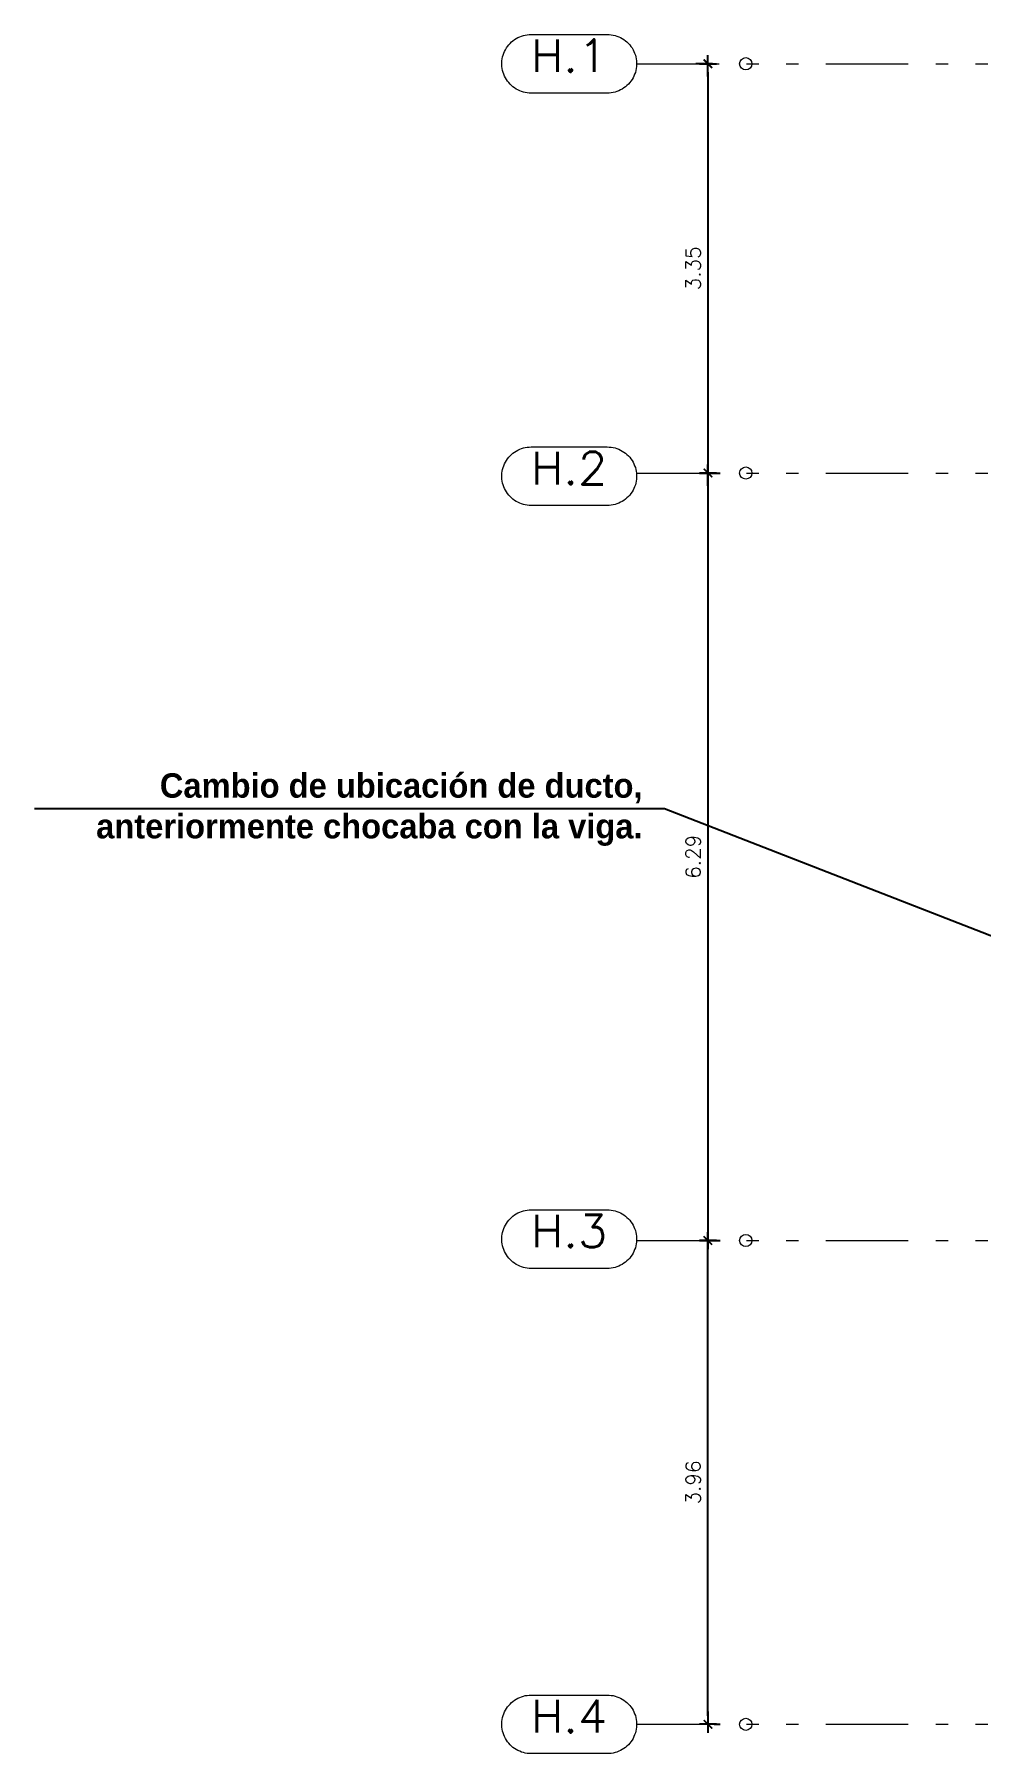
# Model space of a CAD drawing. Header units: metres. Extents: x 219 to 707, y -561 to -17.
# Drawn here: x 330.89 to 338.63, y -134.26 to -120.18 of the extents above; entities that cross this region are included whole.
import ezdxf
from ezdxf.enums import TextEntityAlignment as Align

# ---------------------------------------------------------------- set-up
doc = ezdxf.new("R2010")
doc.units = ezdxf.units.M
doc.linetypes.add('CYPE_RAYAPUNTOPUNTO', pattern=[0.45, 0.225, -0.075, 0, -0.075, 0, -0.075])
for name, color, linetype in [('CORRECCIONES', 1, 'Continuous'), ('Dr Ejes en bloque', 4, 'Continuous'), ('TCOTA', 1, 'Continuous')]:
    doc.layers.add(name, color=color, linetype=linetype)
for name, color, linetype, lineweight in [('COTAS_ACOTACION', 2, 'Continuous', 0), ('COTAS_REF_LINEAS', 2, 'Continuous', 0), ('COTAS_REPLANTEO', 7, 'CYPE_RAYAPUNTOPUNTO', 0)]:
    doc.layers.add(name, color=color, linetype=linetype, lineweight=lineweight)
doc.styles.add('CYPETXT', font='romans', dxfattribs={"height": 0.2})
doc.styles.get("Standard").update_dxf_attribs({"font": 'arial.ttf'})
doc.styles.add('T12', font='romans.shx', dxfattribs={"height": 0.12})
doc.dimstyles.new('DIM50', dxfattribs={"dimtxt": 0.12, "dimasz": 0.07, "dimexe": 0.1, "dimexo": 0.05, "dimgap": 0.06, "dimtad": 1, "dimzin": 4, "dimdsep": 46, "dimtxsty": 'T12', "dimblk1": 'COTA1', "dimblk2": 'COTA1', "dimsah": 1, "dimcen": 0.07, "dimclrt": 3, "dimadec": 0, "dimazin": 0, "dimtfac": 1, "dimtmove": 2, "dimatfit": 0, "dimldrblk": 'COTA1', "dimfxl": 1, "dimtolj": 1, "dimtzin": 4, "dimarcsym": 0})

# ---------------------------------------------------------------- blocks, each defined once
blk = doc.blocks.new('COTA1')
for p, q in [((-1.5, 0), (1, 0)), ((0, 1), (0, -1))]:
    blk.add_line(p, q)
at = {"const_width": 0.2}
blk.add_lwpolyline([(-0.5, -0.5), (0.5, 0.5)], dxfattribs=at)
blk = doc.blocks.new('*D836')
at = {"layer": 'Defpoints', "color": 0, "transparency": 16777216}
for p in [(110.682, 134.109), (110.682, 134.109), (110.682, 130.147)]:
    blk.add_point(p, dxfattribs=at)
at = {"layer": 'TCOTA', "color": 0, "lineweight": -2, "transparency": 16777216}
for p, q in [((110.732, 134.109), (110.782, 134.109)), ((110.682, 130.217), (110.682, 134.039)), ((110.732, 130.147), (110.782, 130.147))]:
    blk.add_line(p, q, dxfattribs=at)
at = {"layer": 'TCOTA', "color": 0, "lineweight": -2, "transparency": 16777216, "xscale": 0.07, "yscale": 0.07, "zscale": 0.07}
for p, rotation in [((110.682, 134.109), 90), ((110.682, 130.147), 270)]:
    blk.add_blockref('COTA1', p, dxfattribs=dict(at, rotation=rotation))
at = {"layer": 'TCOTA', "color": 3, "transparency": 16777216, "insert": (110.562, 132.128), "char_height": 0.12, "attachment_point": 5, "rotation": 90, "style": 'T12'}
blk.add_mtext('\\A1;3.96', dxfattribs=at)
blk = doc.blocks.new('*D837')
at = {"layer": 'Defpoints', "color": 0, "transparency": 16777216}
for p in [(110.682, 140.395), (110.682, 134.109), (110.682, 134.109)]:
    blk.add_point(p, dxfattribs=at)
at = {"layer": 'TCOTA', "color": 0, "lineweight": -2, "transparency": 16777216}
for p, q in [((110.732, 140.395), (110.782, 140.395)), ((110.682, 140.325), (110.682, 134.179)), ((110.732, 134.109), (110.782, 134.109))]:
    blk.add_line(p, q, dxfattribs=at)
at = {"layer": 'TCOTA', "color": 0, "lineweight": -2, "transparency": 16777216, "xscale": 0.07, "yscale": 0.07, "zscale": 0.07}
for p, rotation in [((110.682, 140.395), 90), ((110.682, 134.109), 270)]:
    blk.add_blockref('COTA1', p, dxfattribs=dict(at, rotation=rotation))
at = {"layer": 'TCOTA', "color": 3, "transparency": 16777216, "insert": (110.562, 137.252), "char_height": 0.12, "attachment_point": 5, "rotation": 90, "style": 'T12'}
blk.add_mtext('\\A1;6.29', dxfattribs=at)
blk = doc.blocks.new('*D838')
at = {"layer": 'Defpoints', "color": 0, "transparency": 16777216}
for p in [(110.77, 143.747), (110.682, 140.395), (110.682, 140.395)]:
    blk.add_point(p, dxfattribs=at)
at = {"layer": 'TCOTA', "color": 0, "lineweight": -2, "transparency": 16777216}
for p, q in [((110.72, 143.747), (110.582, 143.747)), ((110.682, 143.677), (110.682, 140.465)), ((110.732, 140.395), (110.782, 140.395))]:
    blk.add_line(p, q, dxfattribs=at)
at = {"layer": 'TCOTA', "color": 0, "lineweight": -2, "transparency": 16777216, "xscale": 0.07, "yscale": 0.07, "zscale": 0.07}
for p, rotation in [((110.682, 143.747), 90), ((110.682, 140.395), 270)]:
    blk.add_blockref('COTA1', p, dxfattribs=dict(at, rotation=rotation))
at = {"layer": 'TCOTA', "color": 3, "transparency": 16777216, "insert": (110.562, 142.071), "char_height": 0.12, "attachment_point": 5, "rotation": 90, "style": 'T12'}
blk.add_mtext('\\A1;3.35', dxfattribs=at)
blk = doc.blocks.new('DSADADASDAS')
at = {"layer": 'COTAS_ACOTACION'}
for centre in [(110.992, 143.747, -0.525), (110.992, 140.395, -0.525), (110.992, 134.109, -0.525), (110.992, 130.147, -0.525)]:
    blk.add_circle(centre, 0.05, dxfattribs=at)
at = {"layer": 'COTAS_REF_LINEAS'}
for points in [[(109.858, 143.987), (109.874, 143.986), (109.89, 143.985), (109.906, 143.982), (109.922, 143.978), (109.937, 143.974), (109.952, 143.968), (109.967, 143.961), (109.981, 143.953), (109.994, 143.945), (110.007, 143.935), (110.019, 143.925), (110.031, 143.914), (110.042, 143.902), (110.052, 143.889), (110.061, 143.876), (110.069, 143.862), (110.076, 143.848), (110.082, 143.833), (110.088, 143.818), (110.092, 143.803), (110.095, 143.787), (110.097, 143.771), (110.098, 143.755), (110.098, 143.739), (110.097, 143.723), (110.095, 143.707), (110.092, 143.691), (110.088, 143.676), (110.082, 143.661), (110.076, 143.646), (110.069, 143.632), (110.061, 143.618), (110.052, 143.605), (110.042, 143.592), (110.031, 143.58), (110.019, 143.569), (110.007, 143.559), (109.994, 143.549), (109.981, 143.54), (109.967, 143.533), (109.952, 143.526), (109.937, 143.52), (109.922, 143.515), (109.906, 143.512), (109.89, 143.509), (109.874, 143.507), (109.858, 143.507), (109.234, 143.507), (109.218, 143.507), (109.202, 143.509), (109.187, 143.512), (109.171, 143.515), (109.156, 143.52), (109.141, 143.526), (109.126, 143.533), (109.112, 143.54), (109.099, 143.549), (109.086, 143.559), (109.073, 143.569), (109.062, 143.58), (109.051, 143.592), (109.041, 143.605), (109.032, 143.618), (109.024, 143.632), (109.017, 143.646), (109.01, 143.661), (109.005, 143.676), (109.001, 143.691), (108.998, 143.707), (108.996, 143.723), (108.995, 143.739), (108.995, 143.755), (108.996, 143.771), (108.998, 143.787), (109.001, 143.803), (109.005, 143.818), (109.01, 143.833), (109.017, 143.848), (109.024, 143.862), (109.032, 143.876), (109.041, 143.889), (109.051, 143.902), (109.062, 143.914), (109.073, 143.925), (109.086, 143.935), (109.099, 143.945), (109.112, 143.953), (109.126, 143.961), (109.141, 143.968), (109.156, 143.974), (109.171, 143.978), (109.187, 143.982), (109.202, 143.985), (109.218, 143.986), (109.234, 143.987), (109.858, 143.987)], [(109.858, 140.609), (109.874, 140.608), (109.89, 140.607), (109.906, 140.604), (109.922, 140.6), (109.937, 140.596), (109.952, 140.59), (109.967, 140.583), (109.981, 140.575), (109.994, 140.567), (110.007, 140.557), (110.019, 140.547), (110.031, 140.536), (110.042, 140.524), (110.052, 140.511), (110.061, 140.498), (110.069, 140.484), (110.076, 140.47), (110.082, 140.455), (110.088, 140.44), (110.092, 140.425), (110.095, 140.409), (110.097, 140.393), (110.098, 140.377), (110.098, 140.361), (110.097, 140.345), (110.095, 140.329), (110.092, 140.313), (110.088, 140.298), (110.082, 140.283), (110.076, 140.268), (110.069, 140.254), (110.061, 140.24), (110.052, 140.227), (110.042, 140.214), (110.031, 140.202), (110.019, 140.191), (110.007, 140.181), (109.994, 140.171), (109.981, 140.162), (109.967, 140.155), (109.952, 140.148), (109.937, 140.142), (109.922, 140.137), (109.906, 140.134), (109.89, 140.131), (109.874, 140.129), (109.858, 140.129), (109.234, 140.129), (109.218, 140.129), (109.202, 140.131), (109.187, 140.134), (109.171, 140.137), (109.156, 140.142), (109.141, 140.148), (109.126, 140.155), (109.112, 140.162), (109.099, 140.171), (109.086, 140.181), (109.073, 140.191), (109.062, 140.202), (109.051, 140.214), (109.041, 140.227), (109.032, 140.24), (109.024, 140.254), (109.017, 140.268), (109.01, 140.283), (109.005, 140.298), (109.001, 140.313), (108.998, 140.329), (108.996, 140.345), (108.995, 140.361), (108.995, 140.377), (108.996, 140.393), (108.998, 140.409), (109.001, 140.425), (109.005, 140.44), (109.01, 140.455), (109.017, 140.47), (109.024, 140.484), (109.032, 140.498), (109.041, 140.511), (109.051, 140.524), (109.062, 140.536), (109.073, 140.547), (109.086, 140.557), (109.099, 140.567), (109.112, 140.575), (109.126, 140.583), (109.141, 140.59), (109.156, 140.596), (109.171, 140.6), (109.187, 140.604), (109.202, 140.607), (109.218, 140.608), (109.234, 140.609), (109.858, 140.609)], [(109.858, 134.361), (109.874, 134.36), (109.89, 134.359), (109.906, 134.356), (109.922, 134.352), (109.937, 134.348), (109.952, 134.342), (109.967, 134.335), (109.981, 134.327), (109.994, 134.319), (110.007, 134.309), (110.019, 134.299), (110.031, 134.288), (110.042, 134.276), (110.052, 134.263), (110.061, 134.25), (110.069, 134.236), (110.076, 134.222), (110.082, 134.207), (110.088, 134.192), (110.092, 134.176), (110.095, 134.161), (110.097, 134.145), (110.098, 134.129), (110.098, 134.113), (110.097, 134.097), (110.095, 134.081), (110.092, 134.065), (110.088, 134.05), (110.082, 134.035), (110.076, 134.02), (110.069, 134.005), (110.061, 133.992), (110.052, 133.978), (110.042, 133.966), (110.031, 133.954), (110.019, 133.943), (110.007, 133.932), (109.994, 133.923), (109.981, 133.914), (109.967, 133.907), (109.952, 133.9), (109.937, 133.894), (109.922, 133.889), (109.906, 133.886), (109.89, 133.883), (109.874, 133.881), (109.858, 133.881), (109.234, 133.881), (109.218, 133.881), (109.202, 133.883), (109.187, 133.886), (109.171, 133.889), (109.156, 133.894), (109.141, 133.9), (109.126, 133.907), (109.112, 133.914), (109.099, 133.923), (109.086, 133.932), (109.073, 133.943), (109.062, 133.954), (109.051, 133.966), (109.041, 133.978), (109.032, 133.992), (109.024, 134.005), (109.017, 134.02), (109.01, 134.035), (109.005, 134.05), (109.001, 134.065), (108.998, 134.081), (108.996, 134.097), (108.995, 134.113), (108.995, 134.129), (108.996, 134.145), (108.998, 134.161), (109.001, 134.176), (109.005, 134.192), (109.01, 134.207), (109.017, 134.222), (109.024, 134.236), (109.032, 134.25), (109.041, 134.263), (109.051, 134.276), (109.062, 134.288), (109.073, 134.299), (109.086, 134.309), (109.099, 134.319), (109.112, 134.327), (109.126, 134.335), (109.141, 134.342), (109.156, 134.348), (109.171, 134.352), (109.187, 134.356), (109.202, 134.359), (109.218, 134.36), (109.234, 134.361), (109.858, 134.361)], [(109.858, 130.387), (109.874, 130.386), (109.89, 130.384), (109.906, 130.382), (109.922, 130.378), (109.937, 130.373), (109.952, 130.368), (109.967, 130.361), (109.981, 130.353), (109.994, 130.344), (110.007, 130.335), (110.019, 130.325), (110.031, 130.313), (110.042, 130.302), (110.052, 130.289), (110.061, 130.276), (110.069, 130.262), (110.076, 130.248), (110.082, 130.233), (110.088, 130.218), (110.092, 130.202), (110.095, 130.187), (110.097, 130.171), (110.098, 130.155), (110.098, 130.139), (110.097, 130.123), (110.095, 130.107), (110.092, 130.091), (110.088, 130.076), (110.082, 130.06), (110.076, 130.046), (110.069, 130.031), (110.061, 130.017), (110.052, 130.004), (110.042, 129.992), (110.031, 129.98), (110.019, 129.969), (110.007, 129.958), (109.994, 129.949), (109.981, 129.94), (109.967, 129.932), (109.952, 129.926), (109.937, 129.92), (109.922, 129.915), (109.906, 129.911), (109.89, 129.909), (109.874, 129.907), (109.858, 129.907), (109.234, 129.907), (109.218, 129.907), (109.202, 129.909), (109.187, 129.911), (109.171, 129.915), (109.156, 129.92), (109.141, 129.926), (109.126, 129.932), (109.112, 129.94), (109.099, 129.949), (109.086, 129.958), (109.073, 129.969), (109.062, 129.98), (109.051, 129.992), (109.041, 130.004), (109.032, 130.017), (109.024, 130.031), (109.017, 130.046), (109.01, 130.06), (109.005, 130.076), (109.001, 130.091), (108.998, 130.107), (108.996, 130.123), (108.995, 130.139), (108.995, 130.155), (108.996, 130.171), (108.998, 130.187), (109.001, 130.202), (109.005, 130.218), (109.01, 130.233), (109.017, 130.248), (109.024, 130.262), (109.032, 130.276), (109.041, 130.289), (109.051, 130.302), (109.062, 130.313), (109.073, 130.325), (109.086, 130.335), (109.099, 130.344), (109.112, 130.353), (109.126, 130.361), (109.141, 130.368), (109.156, 130.373), (109.171, 130.378), (109.187, 130.382), (109.202, 130.384), (109.218, 130.386), (109.234, 130.387), (109.858, 130.387)]]:
    blk.add_lwpolyline(points, close=True, dxfattribs=at)
at = {"layer": 'COTAS_REPLANTEO', "ltscale": 3}
for p, q in [((110.098, 143.747, -0.525), (141.67, 143.747, -0.525)), ((110.098, 140.395, -0.525), (141.67, 140.395, -0.525)), ((110.098, 134.109, -0.525), (141.67, 134.109, -0.525)), ((110.098, 130.147, -0.525), (141.67, 130.147, -0.525))]:
    blk.add_line(p, q, dxfattribs=at)
at = {"layer": 'COTAS_REF_LINEAS', "style": 'CYPETXT'}
for s, width, p, p2 in [('H.1', 1.142791, (109.234, 143.68, -0.525), (109.858, 143.68, -0.525)), ('H.2', 1.002857, (109.234, 140.302, -0.525), (109.858, 140.302, -0.525)), ('H.3', 1.002857, (109.234, 134.054, -0.525), (109.858, 134.054, -0.525)), ('H.4', 0.9828, (109.234, 130.08, -0.525), (109.858, 130.08, -0.525))]:
    blk.add_text(s, height=0.2667, dxfattribs=dict(at, width=width)).set_placement(p, p2, align=Align.FIT)
at = {"layer": 'TCOTA'}
for base, p1, p2, picture, middle in [((110.682, 140.395, -0.525), (110.77, 143.747, -0.525), (110.682, 140.395, -0.525), '*D838', (110.562, 142.071, -0.525)), ((110.682, 134.109, -0.525), (110.682, 140.395, -0.525), (110.682, 134.109, -0.525), '*D837', (110.562, 137.252, -0.525)), ((110.682, 134.109, -0.525), (110.682, 130.147, -0.525), (110.682, 134.109, -0.525), '*D836', (110.562, 132.128, -0.525))]:
    dim = blk.add_linear_dim(base=base, p1=p1, p2=p2, angle=90, dimstyle='DIM50', dxfattribs=at)
    dim.commit()
    dim.dimension.update_dxf_attribs({"geometry": picture, "text_midpoint": middle})

msp = doc.modelspace()

# ---------------------------------------------------------------- linework, layer by layer
at = {"layer": 'CORRECCIONES', "color": 114, "true_color": 0x139b48}
msp.add_lwpolyline([(346.218, -130.488), (336.044, -126.526), (330.885, -126.526)], dxfattribs=at)

# ---------------------------------------------------------------- block references
at = {"layer": 'Dr Ejes en bloque'}
msp.add_blockref('DSADADASDAS', (225.718, -264.171, 0.525), dxfattribs=at)

# ---------------------------------------------------------------- texts
at = {"layer": 'CORRECCIONES', "color": 114, "true_color": 0x139b48, "insert": (335.865, -126.235), "char_height": 0.2, "attachment_point": 3}
msp.add_mtext_dynamic_manual_height_columns('{\\fCentury Gothic|b1|i0|c0|p34;Cambio de ubicación de ducto, anteriormente chocaba con la viga.}', width=5.47184, gutter_width=0.75, heights=[0], dxfattribs=at)

doc.saveas('drawing.dxf')
